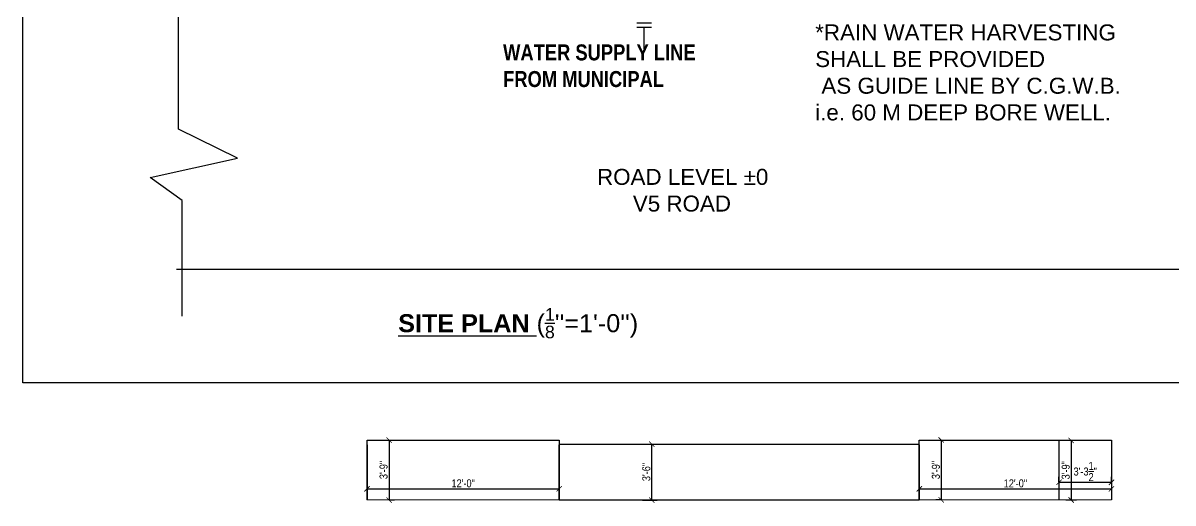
# Model space of a CAD drawing. Header units: feet. Extents: x 18471 to 30550, y -13540 to -11719.
# Drawn here: x 22533 to 23395, y -13540 to -13179 of the extents above; entities that cross this region are included whole.
import ezdxf

# ---------------------------------------------------------------- set-up
doc = ezdxf.new("R2010")
doc.units = ezdxf.units.FT
doc.header["$MEASUREMENT"] = 0
doc.header["$PDMODE"] = 2
doc.linetypes.add('ACAD_ISO04W100', pattern=[30, 24, -3, 0, -3])
doc.linetypes.add('HIDDEN', pattern=[0.375, 0.25, -0.125])
doc.layers.get('0').update_dxf_attribs({"lineweight": 30})
doc.layers.add('COMPOUNDWALL', color=4, linetype='Continuous', plot=False)
doc.layers.add('MAIN_GATE', color=1, linetype='Continuous', plot=False)
for name, color, linetype, lineweight in [('CWS', 94, 'Continuous', 9), ('PL-C.W.S', 90, 'ACAD_ISO04W100', 25), ('TEXT', 7, 'Continuous', 30), ('WALL', 10, 'Continuous', 30), ('WICKET_GATE', 7, 'Continuous', 0)]:
    doc.layers.add(name, color=color, linetype=linetype, lineweight=lineweight)
doc.layers.add('Text F.F', color=7, linetype='Continuous')
doc.styles.add('p.h tex', font='techb___.ttf')
doc.styles.get("Standard").update_dxf_attribs({"font": 'ARIALN.TTF'})
doc.styles.add('TEX02', font='GARA.TTF')
doc.dimstyles.get("Standard").update_dxf_attribs({"dimtxt": 6, "dimasz": 4, "dimexe": 4, "dimexo": 4, "dimgap": 1, "dimtad": 1, "dimdec": 1, "dimzin": 3, "dimdsep": 46, "dimlunit": 4, "dimtxsty": 'Standard', "dimblk": 'ARCHTICK', "dimcen": 0.09, "dimadec": 0, "dimazin": 0, "dimtfac": 1.005, "dimtdec": 1, "dimtofl": 0, "dimtmove": 2, "dimatfit": 3, "dimfxl": 4, "dimfxlon": 1, "dimtolj": 1, "dimtzin": 0, "dimarcsym": 0})

# ---------------------------------------------------------------- blocks, each defined once
blk = doc.blocks.new('_ArchTick')
at = {"color": 0, "linetype": 'ByBlock', "const_width": 0.15}
blk.add_lwpolyline([(-0.5, -0.5), (0.5, 0.5)], dxfattribs=at)
blk = doc.blocks.new('*D389')
at = {"layer": 'COMPOUNDWALL', "color": 0, "lineweight": -2, "transparency": 16777216}
for p, q in [((22997.06, -13495.38), (23008.06, -13495.38)), ((23004.06, -13537.38), (23004.06, -13495.38)), ((22997.06, -13537.38), (23008.06, -13537.38))]:
    blk.add_line(p, q, dxfattribs=at)
at = {"layer": 'Defpoints', "color": 0, "transparency": 16777216}
for p in [(22972.79, -13495.38), (23004.06, -13495.38), (22972.79, -13537.38)]:
    blk.add_point(p, dxfattribs=at)
at = {"layer": 'COMPOUNDWALL', "color": 0, "lineweight": -2, "transparency": 16777216, "xscale": 4, "yscale": 4, "zscale": 4}
for p, rotation in [((23004.06, -13495.38), 90), ((23004.06, -13537.38), 270)]:
    blk.add_blockref('_ArchTick', p, dxfattribs=dict(at, rotation=rotation))
at = {"layer": 'COMPOUNDWALL', "color": 0, "transparency": 16777216, "insert": (23000, -13516.38), "char_height": 6, "attachment_point": 5, "rotation": 90}
blk.add_mtext('\\A1;3\'-6"', dxfattribs=at)
blk = doc.blocks.new('*D392')
at = {"layer": 'Defpoints', "color": 0, "transparency": 16777216}
for p in [(23221.1, -13492.38, 0), (23221.1, -13537.35), (23221.17, -13537.35, 0)]:
    blk.add_point(p, dxfattribs=at)
at = {"layer": 'MAIN_GATE', "color": 0, "lineweight": -2, "transparency": 16777216}
for p, q in [((23221.1, -13492.38), (23225.1, -13492.38)), ((23221.1, -13492.38), (23221.1, -13537.35)), ((23221.1, -13537.35), (23217.1, -13537.35))]:
    blk.add_line(p, q, dxfattribs=at)
at = {"layer": 'MAIN_GATE', "color": 0, "lineweight": -2, "transparency": 16777216, "xscale": 4, "yscale": 4, "zscale": 4}
for p, rotation in [((23221.1, -13492.38), 90), ((23221.1, -13537.35), 270)]:
    blk.add_blockref('_ArchTick', p, dxfattribs=dict(at, rotation=rotation))
at = {"layer": 'MAIN_GATE', "color": 0, "transparency": 16777216, "insert": (23217.04, -13514.87), "char_height": 6, "attachment_point": 5, "rotation": 90}
blk.add_mtext('\\A1;3\'-9"', dxfattribs=at)
blk = doc.blocks.new('*D393')
at = {"layer": 'Defpoints', "color": 0, "transparency": 16777216}
for p in [(23204.61, -13520.06, 0), (23348.7, -13520.06, 0), (23348.7, -13529)]:
    blk.add_point(p, dxfattribs=at)
at = {"layer": 'MAIN_GATE', "color": 0, "lineweight": -2, "transparency": 16777216}
for p, q in [((23204.61, -13525), (23204.61, -13533)), ((23348.7, -13525), (23348.7, -13533)), ((23204.61, -13529), (23348.7, -13529))]:
    blk.add_line(p, q, dxfattribs=at)
at = {"layer": 'MAIN_GATE', "color": 0, "lineweight": -2, "transparency": 16777216, "xscale": 4, "yscale": 4, "zscale": 4, "rotation": 180}
blk.add_blockref('_ArchTick', (23204.61, -13529), dxfattribs=at)
at = {"layer": 'MAIN_GATE', "color": 0, "lineweight": -2, "transparency": 16777216, "xscale": 4, "yscale": 4, "zscale": 4}
blk.add_blockref('_ArchTick', (23348.7, -13529), dxfattribs=at)
at = {"layer": 'MAIN_GATE', "color": 0, "transparency": 16777216, "insert": (23276.66, -13524.93), "char_height": 6, "attachment_point": 5}
blk.add_mtext('\\A1;12\'-0"', dxfattribs=at)
blk = doc.blocks.new('*D396')
at = {"layer": 'Defpoints', "color": 0, "transparency": 16777216}
for p in [(23309.35, -13524.09), (23348.7, -13524.09), (23348.7, -13524.09)]:
    blk.add_point(p, dxfattribs=at)
at = {"layer": 'WICKET_GATE', "color": 0, "lineweight": -2, "transparency": 16777216}
for p, q in [((23309.35, -13524.09), (23309.35, -13520.09)), ((23309.35, -13524.09), (23348.7, -13524.09)), ((23348.7, -13524.09), (23348.7, -13520.09))]:
    blk.add_line(p, q, dxfattribs=at)
at = {"layer": 'WICKET_GATE', "color": 0, "lineweight": -2, "transparency": 16777216, "xscale": 4, "yscale": 4, "zscale": 4, "rotation": 180}
blk.add_blockref('_ArchTick', (23309.35, -13524.09), dxfattribs=at)
at = {"layer": 'WICKET_GATE', "color": 0, "lineweight": -2, "transparency": 16777216, "xscale": 4, "yscale": 4, "zscale": 4}
blk.add_blockref('_ArchTick', (23348.7, -13524.09), dxfattribs=at)
at = {"layer": 'WICKET_GATE', "color": 0, "transparency": 16777216, "insert": (23329.02, -13515.98), "char_height": 6, "attachment_point": 5}
blk.add_mtext('\\A1;3\'-3{\\H1.005x;\\S1/2;}"', dxfattribs=at)
blk = doc.blocks.new('*D397')
at = {"layer": 'Defpoints', "color": 0, "transparency": 16777216}
for p in [(23348.7, -13492.66), (23318.48, -13537.41), (23348.7, -13537.41)]:
    blk.add_point(p, dxfattribs=at)
at = {"layer": 'WICKET_GATE', "color": 0, "lineweight": -2, "transparency": 16777216}
for p, q in [((23322.48, -13492.66), (23314.48, -13492.66)), ((23318.48, -13492.66), (23318.48, -13537.41)), ((23322.48, -13537.41), (23314.48, -13537.41))]:
    blk.add_line(p, q, dxfattribs=at)
at = {"layer": 'WICKET_GATE', "color": 0, "lineweight": -2, "transparency": 16777216, "xscale": 4, "yscale": 4, "zscale": 4}
for p, rotation in [((23318.48, -13492.66), 90), ((23318.48, -13537.41), 270)]:
    blk.add_blockref('_ArchTick', p, dxfattribs=dict(at, rotation=rotation))
at = {"layer": 'WICKET_GATE', "color": 0, "transparency": 16777216, "insert": (23314.41, -13515.03), "char_height": 6, "attachment_point": 5, "rotation": 90}
blk.add_mtext('\\A1;3\'-9"', dxfattribs=at)
blk = doc.blocks.new('*D407')
at = {"layer": 'Defpoints', "color": 0, "transparency": 16777216}
for p in [(22807.1, -13492.35, 0), (22807.09, -13537.35, 0), (22807.1, -13537.35)]:
    blk.add_point(p, dxfattribs=at)
at = {"layer": 'MAIN_GATE', "color": 0, "lineweight": -2, "transparency": 16777216}
for p, q in [((22807.1, -13492.35), (22811.1, -13492.35)), ((22807.1, -13492.35), (22807.1, -13537.35)), ((22807.1, -13537.35), (22811.1, -13537.35))]:
    blk.add_line(p, q, dxfattribs=at)
at = {"layer": 'MAIN_GATE', "color": 0, "lineweight": -2, "transparency": 16777216, "xscale": 4, "yscale": 4, "zscale": 4}
for p, rotation in [((22807.1, -13492.35), 90), ((22807.1, -13537.35), 270)]:
    blk.add_blockref('_ArchTick', p, dxfattribs=dict(at, rotation=rotation))
at = {"layer": 'MAIN_GATE', "color": 0, "transparency": 16777216, "insert": (22803.04, -13514.85), "char_height": 6, "attachment_point": 5, "rotation": 90}
blk.add_mtext('\\A1;3\'-9"', dxfattribs=at)
blk = doc.blocks.new('*D408')
at = {"layer": 'Defpoints', "color": 0, "transparency": 16777216}
for p in [(22790.61, -13520.03, 0), (22934.7, -13520.03, 0), (22934.7, -13528.96)]:
    blk.add_point(p, dxfattribs=at)
at = {"layer": 'MAIN_GATE', "color": 0, "lineweight": -2, "transparency": 16777216}
for p, q in [((22790.61, -13524.96), (22790.61, -13532.96)), ((22934.7, -13524.96), (22934.7, -13532.96)), ((22790.61, -13528.96), (22934.7, -13528.96))]:
    blk.add_line(p, q, dxfattribs=at)
at = {"layer": 'MAIN_GATE', "color": 0, "lineweight": -2, "transparency": 16777216, "xscale": 4, "yscale": 4, "zscale": 4, "rotation": 180}
blk.add_blockref('_ArchTick', (22790.61, -13528.96), dxfattribs=at)
at = {"layer": 'MAIN_GATE', "color": 0, "lineweight": -2, "transparency": 16777216, "xscale": 4, "yscale": 4, "zscale": 4}
blk.add_blockref('_ArchTick', (22934.7, -13528.96), dxfattribs=at)
at = {"layer": 'MAIN_GATE', "color": 0, "transparency": 16777216, "insert": (22862.66, -13524.9), "char_height": 6, "attachment_point": 5}
blk.add_mtext('\\A1;12\'-0"', dxfattribs=at)

msp = doc.modelspace()

# ---------------------------------------------------------------- linework, layer by layer
at = {"ltscale": 5}
msp.add_line((22647.673, -13364.183), (23498.835, -13364.183), dxfattribs=at)
for p, q in [((22790.7, -13495.876), (22790.7, -13537.376)), ((22934.643, -13495.379), (23204.556, -13495.379)), ((22934.7, -13537.376), (22934.7, -13495.876)), ((23204.613, -13495.876), (23204.613, -13537.376)), ((23309.345, -13492.658), (23309.345, -13537.158)), ((23204.613, -13537.376), (22934.7, -13537.376))]:
    msp.add_line(p, q)
msp.add_lwpolyline([(22652.096, -13399.451), (22652.096, -13312.744), (22627.976, -13295.355), (22693.45, -13280.955), (22649.21, -13259.228), (22649.21, -13144.513)], dxfattribs=at)
at = {"layer": 'MAIN_GATE', "color": 1}
for points in [[(22790.613, -13492.344), (22934.7, -13492.376), (22934.7, -13537.376), (22790.613, -13537.344), (22790.613, -13492.344)], [(23204.613, -13492.376), (23348.7, -13492.408), (23348.7, -13537.158), (23204.613, -13537.376), (23204.613, -13492.376)]]:
    msp.add_lwpolyline(points, close=True, dxfattribs=at)
at = {"layer": 'PL-C.W.S'}
for p, q in [((22992.923, -13179.49), (23003.758, -13179.49)), ((22992.923, -13182.568), (23003.758, -13182.568)), ((22998.188, -13182.568), (22998.188, -13198.87))]:
    msp.add_line(p, q, dxfattribs=at)
at = {"layer": 'WALL'}
msp.add_lwpolyline([(22532.692, -11718.744), (23827.834, -11718.744), (23827.834, -13449.5), (22532.692, -13449.5)], close=True, dxfattribs=at)
at = {"layer": 'WICKET_GATE'}
msp.add_lwpolyline([(23309.345, -13492.658), (23348.7, -13492.658), (23348.7, -13537.158), (23309.345, -13537.158)], close=True, dxfattribs=at)

# ---------------------------------------------------------------- texts
at = {"layer": 'CWS', "linetype": 'HIDDEN', "insert": (22892.608, -13195.547), "char_height": 12, "width": 295.72659, "attachment_point": 1, "style": 'p.h tex'}
msp.add_mtext('WATER SUPPLY LINE \\PFROM MUNICIPAL ', dxfattribs=at)
at = {"layer": 'TEXT', "ltscale": 0.2, "insert": (23126.586, -13180.562), "char_height": 12, "width": 544.2321, "attachment_point": 1}
msp.add_mtext('\\A1;{\\fArial|b0|i0|c0|p34;*RAIN WATER HARVESTING \\PSHALL BE PROVIDED\\P AS GUIDE LINE BY C.G.W.B. \\Pi.e. 60 M DEEP BORE WELL.}', dxfattribs=at)
at = {"layer": 'TEXT', "insert": (22953.587, -13288.945), "char_height": 12, "width": 145.21511, "attachment_point": 1, "style": 'TEX02'}
msp.add_mtext('\\A1;\\pi9.43566;{\\fArial|b0|i0|c0|p34;ROAD LEVEL ±0\\P\\pi36.29241;V5 ROAD}', dxfattribs=at)
at = {"layer": 'Text F.F', "ltscale": 2, "insert": (22903.937, -13416.043), "char_height": 11.25, "width": 406.03864, "attachment_point": 8}
msp.add_mtext("\\A1;{\\fSwis721 LtEx BT|b1|i0|c0|p34;\\H1.2x;\\LSITE PLAN \\fSwis721 LtEx BT|b0|i0|c0|p34;\\l(\\H0.7x;\\S1/8;\\H1.42857x;''=1'-0'')}", dxfattribs=at)

# ---------------------------------------------------------------- dimensions: what is measured, and where the dimension line sits
at = {"layer": 'COMPOUNDWALL', "color": 1}
dim = msp.add_linear_dim(base=(23004.062, -13495.379), p1=(22972.792, -13537.376), p2=(22972.792, -13495.379), angle=90, dimstyle='Standard', override={"dimfxl": 7}, dxfattribs=at)
dim.commit()
dim.dimension.update_dxf_attribs({"geometry": '*D389', "text_midpoint": (22999.998, -13516.377)})
at = {"layer": 'MAIN_GATE', "color": 1}
for base, p1, p2, picture, middle in [((22807.102, -13537.347, 0), (22807.102, -13492.347), (22807.092, -13537.347), '*D407', (22803.039, -13514.847, 0)), ((23221.102, -13537.351, 0), (23221.102, -13492.379), (23221.17, -13537.351), '*D392', (23217.039, -13514.865, 0))]:
    dim = msp.add_linear_dim(base=base, p1=p1, p2=p2, angle=90, dimstyle='Standard', dxfattribs=at)
    dim.commit()
    dim.dimension.update_dxf_attribs({"geometry": picture, "text_midpoint": middle})
at = {"layer": 'MAIN_GATE', "color": 2}
for base, p1, p2, picture, middle in [((22934.7, -13528.964, 0), (22790.613, -13520.028), (22934.7, -13520.028), '*D408', (22862.657, -13524.9, 0)), ((23348.7, -13528.996, 0), (23204.613, -13520.06), (23348.7, -13520.06), '*D393', (23276.657, -13524.932, 0))]:
    dim = msp.add_linear_dim(base=base, p1=p1, p2=p2, dimstyle='Standard', dxfattribs=at)
    dim.commit()
    dim.dimension.update_dxf_attribs({"geometry": picture, "text_midpoint": middle})
at = {"layer": 'WICKET_GATE', "color": 1}
dim = msp.add_linear_dim(base=(23318.478213306, -13537.40778582), p1=(23348.699919596, -13492.65778582), p2=(23348.699919596, -13537.40778582), angle=90, dimstyle='Standard', dxfattribs=at)
dim.commit()
dim.dimension.update_dxf_attribs({"geometry": '*D397', "text_midpoint": (23314.41477538, -13515.03278582)})
at = {"layer": 'WICKET_GATE', "color": 2}
dim = msp.add_linear_dim(base=(23348.7, -13524.088), p1=(23309.345, -13524.088), p2=(23348.7, -13524.088), dimstyle='Standard', dxfattribs=at)
dim.commit()
dim.dimension.update_dxf_attribs({"geometry": '*D396', "text_midpoint": (23329.023, -13515.977)})

doc.saveas('drawing.dxf')
